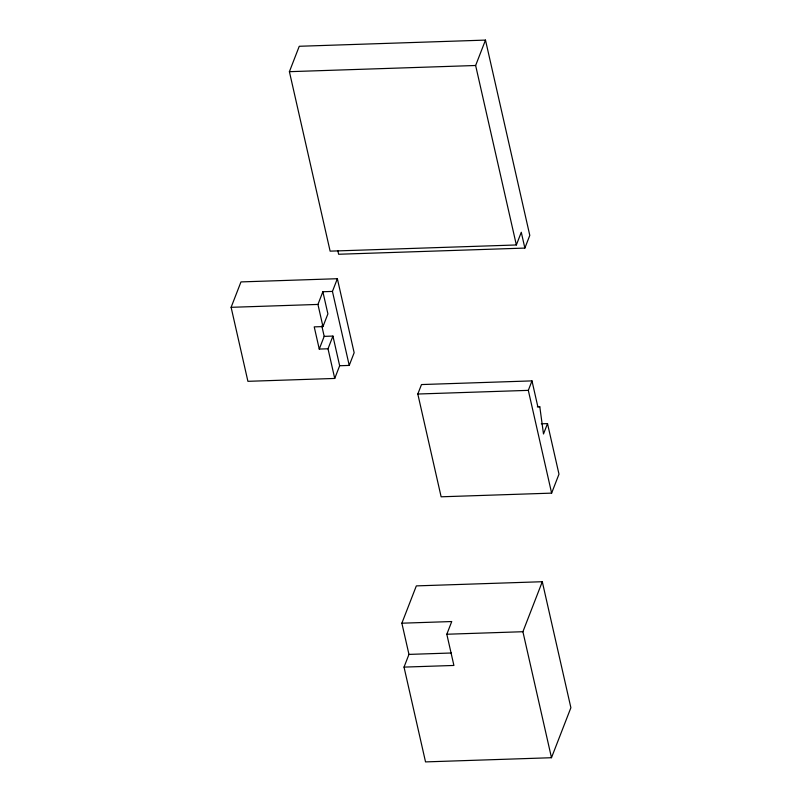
<?xml version="1.0" encoding="UTF-8"?>
<svg xmlns="http://www.w3.org/2000/svg" width="802" height="802" viewBox="0 0 802 802"><rect width="100%" height="100%" fill="white"/><g stroke="black" fill="none" stroke-linecap="round" stroke-linejoin="round"><path stroke-width="1.2" d="M524.869 248.079L521.28 232.269L516.358 244.971L330.123 251.146L289.402 71.679L299.256 46.275L485.491 40.1L529.791 235.377L524.869 248.079L338.634 254.254L337.802 250.605M231.116 307.316L240.971 281.913L337.361 278.715L354.153 352.73L349.231 365.421L339.657 365.742L334.735 378.444L247.908 381.321L231.116 307.316L317.943 304.429L322.865 291.738L332.439 291.417L337.361 278.715M319.256 349.07L324.188 336.369L332.93 336.078L328.008 348.78L319.256 349.07L314.224 326.875L322.965 326.584L327.898 313.883L322.865 291.738M516.358 244.971L475.636 65.493L485.491 40.1M547.515 423.606L558.984 474.162L551.626 493.13L441.13 496.799L417.812 394.023L421.491 384.559L531.987 380.89L537.781 406.454L539.806 406.835L543.495 433.972L547.515 423.606L541.31 423.807M401.872 623.194L416.338 585.891L542.292 581.721L570.884 707.725L551.485 757.72L425.531 761.9L404.028 667.104L408.96 654.402L401.872 623.194L451.747 621.54L446.814 634.242L453.902 665.449L404.028 667.104M551.626 493.13L528.317 390.363L531.987 380.89M551.485 757.72L522.904 631.715L542.292 581.721M289.402 71.679L475.636 65.493M417.812 394.023L528.317 390.363M537.32 406.925L539.806 406.835M446.814 634.242L522.904 631.715M408.96 654.402L451.346 652.998M332.439 291.417L349.231 365.421M332.93 336.078L339.657 365.742M317.943 304.429L322.965 326.584M328.008 348.78L334.735 378.444M321.803 325.853L324.188 336.369"/></g></svg>
